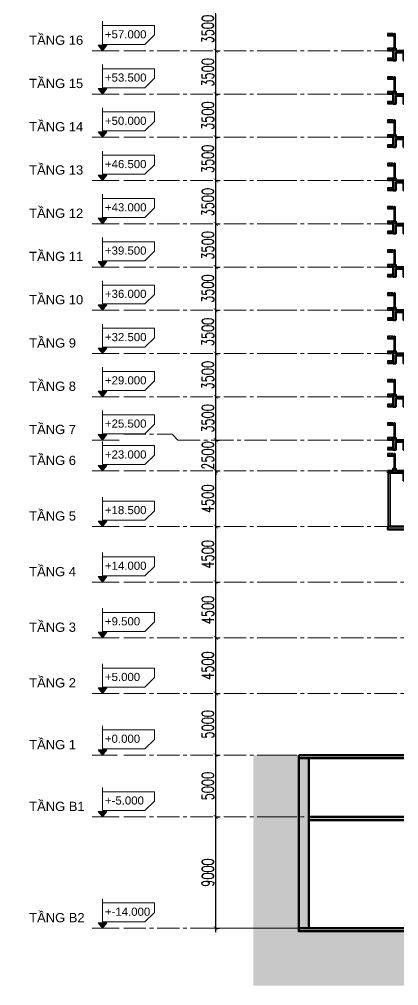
# Model space of a CAD drawing. Header units: millimetres. Extents: x 573003 to 1294762, y -9906 to 413061.
# Drawn here: x 1125934 to 1156601, y -4176 to 74019 of the extents above; entities that cross this region are included whole.
import ezdxf

# ---------------------------------------------------------------- set-up
doc = ezdxf.new("R2010")
doc.units = ezdxf.units.MM
doc.header["$MEASUREMENT"] = 0
doc.linetypes.add('HIDDEN', pattern=[0.375, 0.25, -0.125])
doc.linetypes.add('IMPORT-CE', pattern=[135, 90, -15, 15, -15])
doc.layers.get('DEFPOINTS').update_dxf_attribs({"color": 5, "lineweight": 0})
for name, color, linetype in [('A-ANNO-DIMS', 50, 'Continuous'), ('A-ELEV-15FINE', 1, 'Continuous'), ('A-ELEV-18LIGHT', 135, 'Continuous'), ('A-ELEV-40HEAVY', 90, 'Continuous'), ('A-ELEV-PATT 3', 251, 'Continuous'), ('A-GRID-01$0$A-ANNO-DIMS', 50, 'Continuous'), ('A-WALL-FNSH', 200, 'Continuous'), ('A-WALL-PATT', 251, 'Continuous')]:
    doc.layers.add(name, color=color, linetype=linetype)
for name, color, linetype, lineweight in [('KT-Chu viet', 255, 'Continuous', 20), ('KT-Kich thuoc', 159, 'Continuous', 18), ('KT-Net cot', 2, 'Continuous', 50), ('KT-Net manh', 251, 'Continuous', 13), ('KT-Net thay', 7, 'Continuous', 25), ('KT-Net truc', 18, 'Continuous', 15), ('TEXT', 7, 'Continuous', 20)]:
    doc.layers.add(name, color=color, linetype=linetype, lineweight=lineweight)
doc.styles.add('Arial', font='arial.ttf')
doc.styles.add('DIM', font='vnsimli.shx', dxfattribs={"width": 0.7})
doc.styles.add('font unicode ccu', font='arial.ttf')
doc.styles.get("Standard").update_dxf_attribs({"font": 'arial.ttf'})
doc.dimstyles.new('CCU  KT1-320 A1', dxfattribs={"dimscale": 320, "dimtxt": 3, "dimasz": 1, "dimexe": 1, "dimexo": 0, "dimgap": 0.5, "dimtad": 1, "dimdec": 0, "dimdsep": 46, "dimtxsty": 'DIM', "dimblk1": 'ARCHTICK', "dimblk2": 'ARCHTICK', "dimsah": 1, "dimcen": 0, "dimdle": 1, "dimclrd": 256, "dimclre": 256, "dimclrt": 31, "dimadec": 0, "dimazin": 0, "dimtfac": 1, "dimtdec": 0, "dimtix": 1, "dimtmove": 1, "dimatfit": 3, "dimldrblk": 'DOT', "dimfxl": 8, "dimtolj": 1, "dimarcsym": 0})

# ---------------------------------------------------------------- blocks, each defined once
blk = doc.blocks.new('_ARCHTICK')
at = {"color": 0, "linetype": 'ByBlock', "const_width": 0.15}
blk.add_lwpolyline([(-0.5, -0.5), (0.5, 0.5)], dxfattribs=at)
blk = doc.blocks.new('*D151')
at = {"layer": 'DEFPOINTS', "color": 0, "transparency": 16777216}
for p in [(0, 5000), (0, 5000), (0, 0)]:
    blk.add_point(p, dxfattribs=at)
at = {"layer": 'KT-Kich thuoc', "lineweight": -2, "transparency": 16777216}
for p, q in [((0, -320), (0, 5320)), ((0, 5000), (320, 5000)), ((0, 0), (320, 0))]:
    blk.add_line(p, q, dxfattribs=at)
at = {"layer": 'KT-Kich thuoc', "lineweight": -2, "transparency": 16777216, "xscale": 320, "yscale": 320, "zscale": 320}
for p, rotation in [((0, 5000), 90), ((0, 0), 270)]:
    blk.add_blockref('_ARCHTICK', p, dxfattribs=dict(at, rotation=rotation))
at = {"layer": 'KT-Kich thuoc', "color": 31, "transparency": 16777216, "insert": (-640, 2500), "char_height": 960, "attachment_point": 5, "rotation": 90, "style": 'DIM'}
blk.add_mtext('\\A1;5000', dxfattribs=at)
blk = doc.blocks.new('_Dot')
at = {"color": 0, "linetype": 'ByBlock', "lineweight": -2}
blk.add_line((-0.5, 0), (-1, 0), dxfattribs=at)
at = {"color": 0, "linetype": 'ByBlock', "const_width": 0.5}
blk.add_lwpolyline([(-0.25, 0, 1), (0.25, 0, 1)], format="xyb", close=True, dxfattribs=at)
blk = doc.blocks.new('*D152')
at = {"layer": 'DEFPOINTS', "color": 0, "transparency": 16777216}
for p in [(0, 9500), (0, 9500), (0, 5000)]:
    blk.add_point(p, dxfattribs=at)
at = {"layer": 'KT-Kich thuoc', "lineweight": -2, "transparency": 16777216}
for p, q in [((0, 4680), (0, 9820)), ((0, 9500), (320, 9500)), ((0, 5000), (320, 5000))]:
    blk.add_line(p, q, dxfattribs=at)
at = {"layer": 'KT-Kich thuoc', "lineweight": -2, "transparency": 16777216, "xscale": 320, "yscale": 320, "zscale": 320}
for p, rotation in [((0, 9500), 90), ((0, 5000), 270)]:
    blk.add_blockref('_ARCHTICK', p, dxfattribs=dict(at, rotation=rotation))
at = {"layer": 'KT-Kich thuoc', "color": 31, "transparency": 16777216, "insert": (-640, 7250), "char_height": 960, "attachment_point": 5, "rotation": 90, "style": 'DIM'}
blk.add_mtext('\\A1;4500', dxfattribs=at)
blk = doc.blocks.new('*D153')
at = {"layer": 'DEFPOINTS', "color": 0, "transparency": 16777216}
for p in [(0, 25500), (0, 25500), (0, 23000)]:
    blk.add_point(p, dxfattribs=at)
at = {"layer": 'KT-Kich thuoc', "lineweight": -2, "transparency": 16777216}
for p, q in [((0, 25500), (0, 25820)), ((0, 25500), (320, 25500)), ((0, 23000), (0, 25500)), ((0, 23000), (320, 23000)), ((0, 23000), (0, 22680))]:
    blk.add_line(p, q, dxfattribs=at)
at = {"layer": 'KT-Kich thuoc', "lineweight": -2, "transparency": 16777216, "xscale": 320, "yscale": 320, "zscale": 320}
for p, rotation in [((0, 25500), 270), ((0, 23000), 90)]:
    blk.add_blockref('_ARCHTICK', p, dxfattribs=dict(at, rotation=rotation))
at = {"layer": 'KT-Kich thuoc', "color": 31, "transparency": 16777216, "insert": (-640, 24250), "char_height": 960, "attachment_point": 5, "rotation": 90, "style": 'DIM'}
blk.add_mtext('\\A1;2500', dxfattribs=at)
blk = doc.blocks.new('*D154')
at = {"layer": 'DEFPOINTS', "color": 0, "transparency": 16777216}
for p in [(0, 29000), (0, 29000), (0, 25500)]:
    blk.add_point(p, dxfattribs=at)
at = {"layer": 'KT-Kich thuoc', "lineweight": -2, "transparency": 16777216}
for p, q in [((0, 25180), (0, 29320)), ((0, 29000), (320, 29000)), ((0, 25500), (320, 25500))]:
    blk.add_line(p, q, dxfattribs=at)
at = {"layer": 'KT-Kich thuoc', "lineweight": -2, "transparency": 16777216, "xscale": 320, "yscale": 320, "zscale": 320}
for p, rotation in [((0, 29000), 90), ((0, 25500), 270)]:
    blk.add_blockref('_ARCHTICK', p, dxfattribs=dict(at, rotation=rotation))
at = {"layer": 'KT-Kich thuoc', "color": 31, "transparency": 16777216, "insert": (-640, 27250), "char_height": 960, "attachment_point": 5, "rotation": 90, "style": 'DIM'}
blk.add_mtext('\\A1;3500', dxfattribs=at)
blk = doc.blocks.new('*D155')
at = {"layer": 'DEFPOINTS', "color": 0, "transparency": 16777216}
for p in [(0, 32500), (0, 32500), (0, 29000)]:
    blk.add_point(p, dxfattribs=at)
at = {"layer": 'KT-Kich thuoc', "lineweight": -2, "transparency": 16777216}
for p, q in [((0, 28680), (0, 32820)), ((0, 32500), (320, 32500)), ((0, 29000), (320, 29000))]:
    blk.add_line(p, q, dxfattribs=at)
at = {"layer": 'KT-Kich thuoc', "lineweight": -2, "transparency": 16777216, "xscale": 320, "yscale": 320, "zscale": 320}
for p, rotation in [((0, 32500), 90), ((0, 29000), 270)]:
    blk.add_blockref('_ARCHTICK', p, dxfattribs=dict(at, rotation=rotation))
at = {"layer": 'KT-Kich thuoc', "color": 31, "transparency": 16777216, "insert": (-640, 30750), "char_height": 960, "attachment_point": 5, "rotation": 90, "style": 'DIM'}
blk.add_mtext('\\A1;3500', dxfattribs=at)
blk = doc.blocks.new('*D156')
at = {"layer": 'DEFPOINTS', "color": 0, "transparency": 16777216}
for p in [(0, 36000), (0, 36000), (0, 32500)]:
    blk.add_point(p, dxfattribs=at)
at = {"layer": 'KT-Kich thuoc', "lineweight": -2, "transparency": 16777216}
for p, q in [((0, 32180), (0, 36320)), ((0, 36000), (320, 36000)), ((0, 32500), (320, 32500))]:
    blk.add_line(p, q, dxfattribs=at)
at = {"layer": 'KT-Kich thuoc', "lineweight": -2, "transparency": 16777216, "xscale": 320, "yscale": 320, "zscale": 320}
for p, rotation in [((0, 36000), 90), ((0, 32500), 270)]:
    blk.add_blockref('_ARCHTICK', p, dxfattribs=dict(at, rotation=rotation))
at = {"layer": 'KT-Kich thuoc', "color": 31, "transparency": 16777216, "insert": (-640, 34250), "char_height": 960, "attachment_point": 5, "rotation": 90, "style": 'DIM'}
blk.add_mtext('\\A1;3500', dxfattribs=at)
blk = doc.blocks.new('*D157')
at = {"layer": 'DEFPOINTS', "color": 0, "transparency": 16777216}
for p in [(0, 39500), (0, 39500), (0, 36000)]:
    blk.add_point(p, dxfattribs=at)
at = {"layer": 'KT-Kich thuoc', "lineweight": -2, "transparency": 16777216}
for p, q in [((0, 35680), (0, 39820)), ((0, 39500), (320, 39500)), ((0, 36000), (320, 36000))]:
    blk.add_line(p, q, dxfattribs=at)
at = {"layer": 'KT-Kich thuoc', "lineweight": -2, "transparency": 16777216, "xscale": 320, "yscale": 320, "zscale": 320}
for p, rotation in [((0, 39500), 90), ((0, 36000), 270)]:
    blk.add_blockref('_ARCHTICK', p, dxfattribs=dict(at, rotation=rotation))
at = {"layer": 'KT-Kich thuoc', "color": 31, "transparency": 16777216, "insert": (-640, 37750), "char_height": 960, "attachment_point": 5, "rotation": 90, "style": 'DIM'}
blk.add_mtext('\\A1;3500', dxfattribs=at)
blk = doc.blocks.new('*D158')
at = {"layer": 'DEFPOINTS', "color": 0, "transparency": 16777216}
for p in [(0, 43000), (0, 43000), (0, 39500)]:
    blk.add_point(p, dxfattribs=at)
at = {"layer": 'KT-Kich thuoc', "lineweight": -2, "transparency": 16777216}
for p, q in [((0, 39180), (0, 43320)), ((0, 43000), (320, 43000)), ((0, 39500), (320, 39500))]:
    blk.add_line(p, q, dxfattribs=at)
at = {"layer": 'KT-Kich thuoc', "lineweight": -2, "transparency": 16777216, "xscale": 320, "yscale": 320, "zscale": 320}
for p, rotation in [((0, 43000), 90), ((0, 39500), 270)]:
    blk.add_blockref('_ARCHTICK', p, dxfattribs=dict(at, rotation=rotation))
at = {"layer": 'KT-Kich thuoc', "color": 31, "transparency": 16777216, "insert": (-640, 41250), "char_height": 960, "attachment_point": 5, "rotation": 90, "style": 'DIM'}
blk.add_mtext('\\A1;3500', dxfattribs=at)
blk = doc.blocks.new('*D159')
at = {"layer": 'DEFPOINTS', "color": 0, "transparency": 16777216}
for p in [(0, 46500), (0, 46500), (0, 43000)]:
    blk.add_point(p, dxfattribs=at)
at = {"layer": 'KT-Kich thuoc', "lineweight": -2, "transparency": 16777216}
for p, q in [((0, 42680), (0, 46820)), ((0, 46500), (320, 46500)), ((0, 43000), (320, 43000))]:
    blk.add_line(p, q, dxfattribs=at)
at = {"layer": 'KT-Kich thuoc', "lineweight": -2, "transparency": 16777216, "xscale": 320, "yscale": 320, "zscale": 320}
for p, rotation in [((0, 46500), 90), ((0, 43000), 270)]:
    blk.add_blockref('_ARCHTICK', p, dxfattribs=dict(at, rotation=rotation))
at = {"layer": 'KT-Kich thuoc', "color": 31, "transparency": 16777216, "insert": (-640, 44750), "char_height": 960, "attachment_point": 5, "rotation": 90, "style": 'DIM'}
blk.add_mtext('\\A1;3500', dxfattribs=at)
blk = doc.blocks.new('*D160')
at = {"layer": 'DEFPOINTS', "color": 0, "transparency": 16777216}
for p in [(0, 50000), (0, 50000), (0, 46500)]:
    blk.add_point(p, dxfattribs=at)
at = {"layer": 'KT-Kich thuoc', "lineweight": -2, "transparency": 16777216}
for p, q in [((0, 46180), (0, 50320)), ((0, 50000), (320, 50000)), ((0, 46500), (320, 46500))]:
    blk.add_line(p, q, dxfattribs=at)
at = {"layer": 'KT-Kich thuoc', "lineweight": -2, "transparency": 16777216, "xscale": 320, "yscale": 320, "zscale": 320}
for p, rotation in [((0, 50000), 90), ((0, 46500), 270)]:
    blk.add_blockref('_ARCHTICK', p, dxfattribs=dict(at, rotation=rotation))
at = {"layer": 'KT-Kich thuoc', "color": 31, "transparency": 16777216, "insert": (-640, 48250), "char_height": 960, "attachment_point": 5, "rotation": 90, "style": 'DIM'}
blk.add_mtext('\\A1;3500', dxfattribs=at)
blk = doc.blocks.new('*D161')
at = {"layer": 'DEFPOINTS', "color": 0, "transparency": 16777216}
for p in [(0, 53500), (0, 53500), (0, 50000)]:
    blk.add_point(p, dxfattribs=at)
at = {"layer": 'KT-Kich thuoc', "lineweight": -2, "transparency": 16777216}
for p, q in [((0, 49680), (0, 53820)), ((0, 53500), (320, 53500)), ((0, 50000), (320, 50000))]:
    blk.add_line(p, q, dxfattribs=at)
at = {"layer": 'KT-Kich thuoc', "lineweight": -2, "transparency": 16777216, "xscale": 320, "yscale": 320, "zscale": 320}
for p, rotation in [((0, 53500), 90), ((0, 50000), 270)]:
    blk.add_blockref('_ARCHTICK', p, dxfattribs=dict(at, rotation=rotation))
at = {"layer": 'KT-Kich thuoc', "color": 31, "transparency": 16777216, "insert": (-640, 51750), "char_height": 960, "attachment_point": 5, "rotation": 90, "style": 'DIM'}
blk.add_mtext('\\A1;3500', dxfattribs=at)
blk = doc.blocks.new('*D162')
at = {"layer": 'DEFPOINTS', "color": 0, "transparency": 16777216}
for p in [(0, 57000), (0, 57000), (0, 53500)]:
    blk.add_point(p, dxfattribs=at)
at = {"layer": 'KT-Kich thuoc', "lineweight": -2, "transparency": 16777216}
for p, q in [((0, 53180), (0, 57320)), ((0, 57000), (320, 57000)), ((0, 53500), (320, 53500))]:
    blk.add_line(p, q, dxfattribs=at)
at = {"layer": 'KT-Kich thuoc', "lineweight": -2, "transparency": 16777216, "xscale": 320, "yscale": 320, "zscale": 320}
for p, rotation in [((0, 57000), 90), ((0, 53500), 270)]:
    blk.add_blockref('_ARCHTICK', p, dxfattribs=dict(at, rotation=rotation))
at = {"layer": 'KT-Kich thuoc', "color": 31, "transparency": 16777216, "insert": (-640, 55250), "char_height": 960, "attachment_point": 5, "rotation": 90, "style": 'DIM'}
blk.add_mtext('\\A1;3500', dxfattribs=at)
blk = doc.blocks.new('*D163')
at = {"layer": 'DEFPOINTS', "color": 0, "transparency": 16777216}
for p in [(0, 60500), (0, 60500), (0, 57000)]:
    blk.add_point(p, dxfattribs=at)
at = {"layer": 'KT-Kich thuoc', "lineweight": -2, "transparency": 16777216}
for p, q in [((0, 56680), (0, 60820)), ((0, 60500), (320, 60500)), ((0, 57000), (320, 57000))]:
    blk.add_line(p, q, dxfattribs=at)
at = {"layer": 'KT-Kich thuoc', "lineweight": -2, "transparency": 16777216, "xscale": 320, "yscale": 320, "zscale": 320}
for p, rotation in [((0, 60500), 90), ((0, 57000), 270)]:
    blk.add_blockref('_ARCHTICK', p, dxfattribs=dict(at, rotation=rotation))
at = {"layer": 'KT-Kich thuoc', "color": 31, "transparency": 16777216, "insert": (-640, 58750), "char_height": 960, "attachment_point": 5, "rotation": 90, "style": 'DIM'}
blk.add_mtext('\\A1;3500', dxfattribs=at)
blk = doc.blocks.new('*D184')
at = {"layer": 'DEFPOINTS', "color": 0, "transparency": 16777216}
for p in [(0, 14000), (0, 14000), (0, 9500)]:
    blk.add_point(p, dxfattribs=at)
at = {"layer": 'KT-Kich thuoc', "lineweight": -2, "transparency": 16777216}
for p, q in [((0, 9180), (0, 14320)), ((0, 14000), (320, 14000)), ((0, 9500), (320, 9500))]:
    blk.add_line(p, q, dxfattribs=at)
at = {"layer": 'KT-Kich thuoc', "lineweight": -2, "transparency": 16777216, "xscale": 320, "yscale": 320, "zscale": 320}
for p, rotation in [((0, 14000), 90), ((0, 9500), 270)]:
    blk.add_blockref('_ARCHTICK', p, dxfattribs=dict(at, rotation=rotation))
at = {"layer": 'KT-Kich thuoc', "color": 31, "transparency": 16777216, "insert": (-640, 11750), "char_height": 960, "attachment_point": 5, "rotation": 90, "style": 'DIM'}
blk.add_mtext('\\A1;4500', dxfattribs=at)
blk = doc.blocks.new('*D185')
at = {"layer": 'DEFPOINTS', "color": 0, "transparency": 16777216}
for p in [(0, 18500), (0, 18500), (0, 14000)]:
    blk.add_point(p, dxfattribs=at)
at = {"layer": 'KT-Kich thuoc', "lineweight": -2, "transparency": 16777216}
for p, q in [((0, 13680), (0, 18820)), ((0, 18500), (320, 18500)), ((0, 14000), (320, 14000))]:
    blk.add_line(p, q, dxfattribs=at)
at = {"layer": 'KT-Kich thuoc', "lineweight": -2, "transparency": 16777216, "xscale": 320, "yscale": 320, "zscale": 320}
for p, rotation in [((0, 18500), 90), ((0, 14000), 270)]:
    blk.add_blockref('_ARCHTICK', p, dxfattribs=dict(at, rotation=rotation))
at = {"layer": 'KT-Kich thuoc', "color": 31, "transparency": 16777216, "insert": (-640, 16250), "char_height": 960, "attachment_point": 5, "rotation": 90, "style": 'DIM'}
blk.add_mtext('\\A1;4500', dxfattribs=at)
blk = doc.blocks.new('*D186')
at = {"layer": 'DEFPOINTS', "color": 0, "transparency": 16777216}
for p in [(0, 23000), (0, 23000), (0, 18500)]:
    blk.add_point(p, dxfattribs=at)
at = {"layer": 'KT-Kich thuoc', "lineweight": -2, "transparency": 16777216}
for p, q in [((0, 18180), (0, 23320)), ((0, 23000), (320, 23000)), ((0, 18500), (320, 18500))]:
    blk.add_line(p, q, dxfattribs=at)
at = {"layer": 'KT-Kich thuoc', "lineweight": -2, "transparency": 16777216, "xscale": 320, "yscale": 320, "zscale": 320}
for p, rotation in [((0, 23000), 90), ((0, 18500), 270)]:
    blk.add_blockref('_ARCHTICK', p, dxfattribs=dict(at, rotation=rotation))
at = {"layer": 'KT-Kich thuoc', "color": 31, "transparency": 16777216, "insert": (-640, 20750), "char_height": 960, "attachment_point": 5, "rotation": 90, "style": 'DIM'}
blk.add_mtext('\\A1;4500', dxfattribs=at)
blk = doc.blocks.new('*D187')
at = {"layer": 'DEFPOINTS', "color": 0, "transparency": 16777216}
for p in [(0, 0), (0, 0), (0, -5000)]:
    blk.add_point(p, dxfattribs=at)
at = {"layer": 'KT-Kich thuoc', "lineweight": -2, "transparency": 16777216}
for p, q in [((0, -5320), (0, 320)), ((0, 0), (320, 0)), ((0, -5000), (320, -5000))]:
    blk.add_line(p, q, dxfattribs=at)
at = {"layer": 'KT-Kich thuoc', "lineweight": -2, "transparency": 16777216, "xscale": 320, "yscale": 320, "zscale": 320}
for p, rotation in [((0, 0), 90), ((0, -5000), 270)]:
    blk.add_blockref('_ARCHTICK', p, dxfattribs=dict(at, rotation=rotation))
at = {"layer": 'KT-Kich thuoc', "color": 31, "transparency": 16777216, "insert": (-640, -2500), "char_height": 960, "attachment_point": 5, "rotation": 90, "style": 'DIM'}
blk.add_mtext('\\A1;5000', dxfattribs=at)
blk = doc.blocks.new('*D188')
at = {"layer": 'DEFPOINTS', "color": 0, "transparency": 16777216}
for p in [(0, -5000), (0, -5000), (0, -14000)]:
    blk.add_point(p, dxfattribs=at)
at = {"layer": 'KT-Kich thuoc', "lineweight": -2, "transparency": 16777216}
for p, q in [((0, -14320), (0, -4680)), ((0, -5000), (320, -5000)), ((0, -14000), (320, -14000))]:
    blk.add_line(p, q, dxfattribs=at)
at = {"layer": 'KT-Kich thuoc', "lineweight": -2, "transparency": 16777216, "xscale": 320, "yscale": 320, "zscale": 320}
for p, rotation in [((0, -5000), 90), ((0, -14000), 270)]:
    blk.add_blockref('_ARCHTICK', p, dxfattribs=dict(at, rotation=rotation))
at = {"layer": 'KT-Kich thuoc', "color": 31, "transparency": 16777216, "insert": (-640, -9500), "char_height": 960, "attachment_point": 5, "rotation": 90, "style": 'DIM'}
blk.add_mtext('\\A1;9000', dxfattribs=at)
blk = doc.blocks.new('A$C61654A8E')
blk.add_hatch(color=256).paths.add_polyline_path([(-137, 178), (0, 0), (137, 178)])
blk.add_line((-341, 0), (341, 0))
for points in [[(0, 956), (0, 819)], [(-137, 178), (137, 178), (0, 0), (-137, 178)]]:
    blk.add_lwpolyline(points)
blk.add_lwpolyline([(1678, 512), (1678, 819), (0, 819), (0, 205), (1371, 205)], close=True)
blk = doc.blocks.new('coscaodotudong')
at = {"xscale": 0.8324273823791946, "yscale": 0.8324273823791946, "zscale": 0.8324273823791946}
blk.add_blockref('A$C61654A8E', (0, 0), dxfattribs=at)
at = {"layer": 'KT-Chu viet', "style": 'font unicode ccu'}
blk.add_attdef('%%P0.000', (64, 334), '', height=220, dxfattribs=at)
blk = doc.blocks.new('1')
at = {"layer": 'A-GRID-01$0$A-ANNO-DIMS'}
for p, q in [((-85207, -52456), (-84757, -52256)), ((-85207, -52256), (-84757, -52456))]:
    blk.add_line(p, q, dxfattribs=at)
at = {"layer": 'A-GRID-01$0$A-ANNO-DIMS', "elevation": 0}
blk.add_lwpolyline([(-84757, -52256), (-85207, -52256), (-85207, -52456), (-84757, -52456)], close=True, dxfattribs=at)
blk = doc.blocks.new('Floor-ST')
at = {"layer": 'A-WALL-PATT', "extrusion": (2.65424e-07, 2.87023e-18, 1)}
h = blk.add_hatch(color=256, dxfattribs=at)
h.dxf.hatch_style = 1
h.paths.add_polyline_path([(-57063, 0), (-39427, 0), (-39427, -250), (-56122, -250), (-56122, -800), (-56422, -800), (-56422, -150), (-57063, -150), (-57063, -800), (-57263, -800), (-57263, 200), (-57063, 200)])
at = {"layer": 'A-ANNO-DIMS', "extrusion": (2.65421e-07, 4.99413e-07, 1), "elevation": -2}
for points in [[(-57195, 200), (-57195, 1400)], [(-57145, 200), (-57145, 1400)]]:
    blk.add_lwpolyline(points, dxfattribs=at)
at = {"layer": 'A-ANNO-DIMS', "extrusion": (2.65421e-07, 4.99413e-07, 1), "elevation": -1}
blk.add_lwpolyline([(-57077, 200), (-57263, 200), (-57263, 188), (-57077, 188)], close=True, dxfattribs=at)
at = {"layer": 'A-ELEV-15FINE', "linetype": 'Continuous', "extrusion": (2.65421e-07, 4.99413e-07, 1), "elevation": -2}
for points in [[(-57145, 1120), (-57120, 1120)], [(-57145, 1110), (-57120, 1110)], [(-57145, 365), (-57120, 365)], [(-57145, 355), (-57120, 355)]]:
    blk.add_lwpolyline(points, dxfattribs=at)
at = {"layer": 'A-ELEV-15FINE', "linetype": 'Continuous', "extrusion": (2.65421e-07, 4.99413e-07, 1), "elevation": -1}
for points in [[(-57097, 1102), (-57100, 1102), (-57100, 1127), (-57097, 1127)], [(-57097, 372), (-57100, 372), (-57100, 347), (-57097, 347)]]:
    blk.add_lwpolyline(points, close=True, dxfattribs=at)
at = {"layer": 'A-ELEV-15FINE', "extrusion": (2.65421e-07, 4.99413e-07, 1), "elevation": -1}
for points in [[(-57235, 205), (-57213, 205), (-57213, 200), (-57235, 200)], [(-57105, 205), (-57127, 205), (-57127, 200), (-57105, 200)]]:
    blk.add_lwpolyline(points, close=True, dxfattribs=at)
at = {"layer": 'A-ELEV-15FINE', "extrusion": (2.65421e-07, 4.99413e-07, 1), "elevation": -2}
for points in [[(-57228, 205), (-57228, 208), (-57219, 208), (-57219, 205)], [(-57112, 205), (-57112, 208), (-57120, 208), (-57120, 205)]]:
    blk.add_lwpolyline(points, dxfattribs=at)
at = {"layer": 'A-ELEV-15FINE', "linetype": 'HIDDEN', "extrusion": (2.65421e-07, 4.99413e-07, 1), "elevation": -2}
for points in [[(-57219, 200), (-57219, 123), (-57228, 123), (-57228, 200)], [(-57120, 200), (-57120, 123), (-57112, 123), (-57112, 200)]]:
    blk.add_lwpolyline(points, dxfattribs=at)
at = {"layer": 'A-ELEV-18LIGHT', "extrusion": (2.65421e-07, 4.99413e-07, 1), "elevation": -2}
blk.add_lwpolyline([(-57100, 265), (-57105, 260), (-57115, 260), (-57120, 265), (-57120, 1395), (-57115, 1400), (-57105, 1400), (-57100, 1395), (-57100, 265)], dxfattribs=at)
at = {"layer": 'A-ELEV-40HEAVY', "extrusion": (2.65421e-07, 4.99413e-07, 1)}
blk.add_line((-57063, 200, -2), (-57263, 200, -2), dxfattribs=at)
at = {"layer": 'A-ELEV-PATT 3', "linetype": 'Continuous', "extrusion": (2.65421e-07, 4.99413e-07, 1)}
for p, q in [((-57116, 261, -2), (-57116, 1399, -2)), ((-57110, 260, -2), (-57110, 1400, -2)), ((-57103, 261, -2), (-57103, 1399, -2))]:
    blk.add_line(p, q, dxfattribs=at)
at = {"layer": 'A-GRID-01$0$A-ANNO-DIMS', "extrusion": (2.65421e-07, 4.99413e-07, 1)}
blk.add_line((-57145, 1400, -2), (-57195, 1400, -2), dxfattribs=at)
at = {"layer": 'A-GRID-01$0$A-ANNO-DIMS', "extrusion": (2.65421e-07, 4.99413e-07, 1), "elevation": -1}
blk.add_lwpolyline([(-57263, 1265), (-57263, 1285), (-57195, 1285), (-57195, 1265)], close=True, dxfattribs=at)
at = {"layer": 'KT-Net cot', "extrusion": (6.02556e-07, 6.46625e-18, 1), "elevation": -1}
blk.add_lwpolyline([(-57063, 0), (-39427, 0), (-39427, -250), (-56122, -250), (-56122, -800), (-56422, -800), (-56422, -150), (-57063, -150), (-57063, -800), (-57263, -800), (-57263, 200), (-57063, 200), (-57063, 0)], dxfattribs=at)
at = {"layer": 'A-GRID-01$0$A-ANNO-DIMS', "extrusion": (2.65421e-07, 4.99413e-07, 1), "rotation": 0.000326779722162424}
for p in [(27494, 53657, -1), (27494, 52457, -1), (27494, 51657, -1)]:
    blk.add_blockref('1', p, dxfattribs=at)
blk = doc.blocks.new('Levels')
at = {"layer": 'KT-Kich thuoc'}
for p, q in [((-9998.9, 57000, 0), (-7793.2, 57000, 0)), ((-9998.9, 53500, 0), (-7793.2, 53500, 0)), ((-9998.9, 50000, 0), (-7793.2, 50000, 0)), ((-9998.9, 46500, 0), (-7793.2, 46500, 0)), ((-9998.9, 43000, 0), (-7793.2, 43000, 0)), ((-9998.9, 39500, 0), (-7793.2, 39500, 0)), ((-9998.9, 36000, 0), (-7793.2, 36000, 0)), ((-9998.9, 32500, 0), (-7793.2, 32500, 0)), ((-9998.9, 29000, 0), (-7793.2, 29000, 0)), ((-9998.9, 25500, 0), (-7793.2, 25500, 0)), ((-9998.9, 23000, 0), (-7793.2, 23000, 0)), ((-9998.9, 18500, 0), (-7793.2, 18500, 0)), ((-9998.9, 14000, 0), (-7793.2, 14000, 0)), ((-9998.9, 9500, 0), (-7793.2, 9500, 0)), ((-9998.9, 5000, 0), (-7793.2, 5000, 0)), ((-9080.7, 0), (-7977.9, 0)), ((-9998.9, -5000), (-7793.2, -5000)), ((-9998.9, -14000), (-7793.2, -14000))]:
    blk.add_line(p, q, dxfattribs=at)
at = {"layer": 'KT-Net truc', "linetype": 'IMPORT-CE', "ltscale": 20, "elevation": 0}
for points in [[(-7437.9, 57000), (6189, 57000)], [(-7437.9, 53500), (6189, 53500)], [(-7437.9, 50000), (6189, 50000)], [(-7437.9, 46500), (6189, 46500)], [(-7437.9, 43000), (6189, 43000)], [(-7437.9, 39500), (6189, 39500)], [(-7437.9, 36000), (6189, 36000)], [(-7437.9, 32500), (6189, 32500)], [(-7437.9, 29000), (6189, 29000)], [(-7437.9, 25969.9), (-3529.9, 25969.9), (-3060, 25500), (6189, 25500)], [(-7437.9, 23000), (6189, 23000)], [(-7437.9, 18500), (6189, 18500)], [(-7437.9, 14000), (6189, 14000)], [(-7437.9, 9500), (6189, 9500)], [(-7437.9, 5000), (6189, 5000)], [(-7437.9, 0), (6189, 0)], [(-7437.9, -5000), (6189, -5000)], [(-7437.9, -14000), (6189, -14000)]]:
    blk.add_lwpolyline(points, dxfattribs=at)
at = {"layer": 'KT-Chu viet', "xscale": 3, "yscale": 3, "zscale": 3}
for p, values in [((-9146.4, 57000, 0), {'%%P0.000': '+57.000'}), ((-9146.4, 53500, 0), {'%%P0.000': '+53.500'}), ((-9146.4, 50000, 0), {'%%P0.000': '+50.000'}), ((-9146.4, 46500, 0), {'%%P0.000': '+46.500'}), ((-9146.4, 43000, 0), {'%%P0.000': '+43.000'}), ((-9146.4, 39500, 0), {'%%P0.000': '+39.500'}), ((-9146.4, 36000, 0), {'%%P0.000': '+36.000'}), ((-9146.4, 32500, 0), {'%%P0.000': '+32.500'}), ((-9146.4, 29000, 0), {'%%P0.000': '+29.000'}), ((-9146.4, 25500, 0), {'%%P0.000': '+25.500'}), ((-9146.4, 23000, 0), {'%%P0.000': '+23.000'}), ((-9146.4, 18500, 0), {'%%P0.000': '+18.500'}), ((-9146.4, 14000, 0), {'%%P0.000': '+14.000'}), ((-9146.4, 9500, 0), {'%%P0.000': '+9.500'}), ((-9146.4, 5000, 0), {'%%P0.000': '+5.000'}), ((-9146.4, 0), {'%%P0.000': '+0.000'}), ((-9146.4, -5000), {'%%P0.000': '+-5.000'}), ((-9146.4, -14000), {'%%P0.000': '+-14.000'})]:
    blk.add_blockref('coscaodotudong', p, dxfattribs=at).add_auto_attribs(values)
at = {"layer": 'KT-Kich thuoc'}
for s, p in [('2', (-15874.1, 5000, 0)), ('1', (-15745.4, 0))]:
    blk.add_text(s, height=0.2, dxfattribs=at).set_placement(p)
at = {"layer": 'TEXT', "char_height": 750, "attachment_point": 1, "style": 'Arial'}
for s, insert, width in [('TẦNG 16', (-15078.7, 58229.8, 0), 4778.435), ('TẦNG 15', (-15078.7, 54729.8, 0), 5036.626), ('TẦNG 14', (-15078.7, 51229.8, 0), 4778.435), ('TẦNG 13', (-15078.7, 47729.8, 0), 4864.501), ('TẦNG 12', (-15078.7, 44229.8, 0), 5079.655), ('TẦNG 11', (-15078.7, 40729.8, 0), 5122.691), ('TẦNG 10', (-15078.7, 37229.8, 0), 5562.932), ('TẦNG 9', (-15078.7, 33729.8, 0), 4132.96), ('TẦNG 8', (-15078.7, 30229.8, 0), 4132.96), ('TẦNG 7', (-15078.7, 26729.8, 0), 4132.96), ('TẦNG 6', (-15078.7, 24229.8, 0), 4132.96), ('TẦNG 5', (-15078.7, 19729.8, 0), 4132.96), ('TẦNG 4', (-15078.7, 15229.8, 0), 4132.96), ('TẦNG 3', (-15078.7, 10729.8, 0), 4132.96), ('TẦNG 2', (-15078.7, 6229.8, 0), 4132.96)]:
    blk.add_mtext(s, dxfattribs=dict(at, insert=insert, width=width))
for s, width, insert in [('TẦNG 1', 4132.96, (-15078.7, 1229.8, -0.1)), ('TẦNG B1', 6337.899, (-15078.7, -3770.2, -0.1)), ('TẦNG B2', 6337.899, (-15078.7, -12770.2, -0.1))]:
    blk.add_mtext_dynamic_manual_height_columns(s, width=width, gutter_width=7254, heights=[1732.6], dxfattribs=dict(at, insert=insert))
at = {"layer": 'KT-Kich thuoc'}
for base, p1, p2, picture, middle in [((0, 60500), (0, 57000), (0, 60500), '*D163', (-640, 58750)), ((0, 57000), (0, 53500), (0, 57000), '*D162', (-640, 55250)), ((0, 53500), (0, 50000), (0, 53500), '*D161', (-640, 51750)), ((0, 50000), (0, 46500), (0, 50000), '*D160', (-640, 48250)), ((0, 46500), (0, 43000), (0, 46500), '*D159', (-640, 44750)), ((0, 43000), (0, 39500), (0, 43000), '*D158', (-640, 41250)), ((0, 39500), (0, 36000), (0, 39500), '*D157', (-640, 37750)), ((0, 36000), (0, 32500), (0, 36000), '*D156', (-640, 34250)), ((0, 32500), (0, 29000), (0, 32500), '*D155', (-640, 30750)), ((0, 29000), (0, 25500), (0, 29000), '*D154', (-640, 27250)), ((0, 25500), (0, 23000), (0, 25500), '*D153', (-640, 24250)), ((0, 23000), (0, 18500), (0, 23000), '*D186', (-640, 20750)), ((0, 18500), (0, 14000), (0, 18500), '*D185', (-640, 16250)), ((0, 14000), (0, 9500), (0, 14000), '*D184', (-640, 11750)), ((0, 9500), (0, 5000), (0, 9500), '*D152', (-640, 7250)), ((0, 5000), (0, 0), (0, 5000), '*D151', (-640, 2500)), ((0, 0), (0, -5000), (0, 0), '*D187', (-640, -2500)), ((0, -5000), (0, -14000), (0, -5000), '*D188', (-640, -9500))]:
    dim = blk.add_linear_dim(base=base, p1=p1, p2=p2, angle=90, dimstyle='CCU  KT1-320 A1', dxfattribs=at)
    dim.commit()
    dim.dimension.update_dxf_attribs({"geometry": picture, "text_midpoint": middle})

msp = doc.modelspace()

# ---------------------------------------------------------------- hatches: boundary and pattern name
at = {"layer": 'A-WALL-PATT', "extrusion": (2.65424e-07, 1.12124e-05, 1)}
h = msp.add_hatch(color=256, dxfattribs=at)
h.dxf.hatch_style = 1
h.paths.add_polyline_path([(1156361.3, 37475.6), (1173996.8, 37475.6), (1173996.8, 37225.6), (1157301.4, 37225.6), (1157301.4, 36675.6), (1157001.4, 36675.6), (1157001.4, 37325.6), (1155738.8, 37325.6), (1155738.8, 37475.6), (1156161.3, 37475.6), (1156161.3, 37675.6), (1156361.3, 37675.6)])
at = {"layer": 'A-WALL-PATT', "extrusion": (2.25311e-19, 1.12124e-05, 1)}
h = msp.add_hatch(color=256, dxfattribs=at)
h.dxf.hatch_style = 1
h.paths.add_polyline_path([(1155738.8, 32975.6), (1174006.6, 32975.6), (1174006.6, 32725.6), (1155738.8, 32725.6)])
h.paths.add_polyline_path([(1177347.1, 32975.6), (1193927.9, 32975.6), (1193927.9, 32725.6), (1177358.5, 32725.6)])
h.paths.add_polyline_path([(1203527.9, 32975.6), (1214930.7, 32975.6), (1214930.7, 32725.6), (1203527.9, 32725.6)])
at = {"layer": 'A-WALL-PATT', "extrusion": (2.45682e-18, 7.53123e-06, 1)}
h = msp.add_hatch(dxfattribs=at)
h.set_pattern_fill('EARTH', color=256, scale=100, angle=-45)
h.set_pattern_definition([(45, (1141808.4, 5975.6), (-2e-11, 898.0256), [635, -635]), (45, (1141640, 6144), (-2e-11, 898.0256), [635, -635]), (45, (1141471.65, 6312.4), (-2e-11, 898.0256), [635, -635]), (135, (1141471.65, 6424.6), (-898.0256, -2e-11), [635, -635]), (135, (1141640, 6593), (-898.0256, -2e-11), [635, -635]), (135, (1141808.4, 6761.4), (-898.0256, -2e-11), [635, -635])])
h.paths.add_polyline_path([(1144853.4, 14475.6), (1148530.3, 14475.6), (1148530.3, 225.6), (1193927.9, 225.6), (1193927.9, -1524.4), (1197028, -1524.4), (1197028, 225.6), (1200427.9, 225.6), (1200427.9, -1524.4), (1203527.9, -1524.4), (1203527.9, 225.6), (1214930.8, 225.6), (1214930.8, -4176.1), (1144853.4, -4176.1)])
at = {"layer": 'A-WALL-PATT', "extrusion": (2.25311e-19, 1.12124e-05, 1)}
h = msp.add_hatch(color=256, dxfattribs=at)
h.dxf.hatch_style = 1
h.paths.add_polyline_path([(1148530.3, 14475.6), (1174006.6, 14475.6), (1174006.6, 14225.6), (1148530.3, 14225.6)])
h.paths.add_polyline_path([(1177347.1, 14475.6), (1193927.9, 14475.6), (1193927.9, 14225.6), (1177358.5, 14225.6)])
h.paths.add_polyline_path([(1203527.9, 14475.6), (1214930.7, 14475.6), (1214930.7, 14225.6), (1203527.9, 14225.6)])
h = msp.add_hatch(color=256, dxfattribs=at)
h.dxf.hatch_style = 1
h.paths.add_polyline_path([(1148530.3, 14225.6), (1148530.3, 475.6), (1149330.3, 475.6), (1149330.3, 14225.6)])
h = msp.add_hatch(color=256, dxfattribs=at)
h.dxf.hatch_style = 1
h.paths.add_polyline_path([(1149330.3, 9475.6), (1174006.6, 9475.6), (1174006.6, 9225.6), (1149330.3, 9225.6)])
h.paths.add_polyline_path([(1177347.1, 9475.6), (1193927.9, 9475.6), (1193927.9, 9225.6), (1177358.5, 9225.6)])
h.paths.add_polyline_path([(1203527.9, 9475.6), (1214930.7, 9475.6), (1214930.7, 9225.6), (1203527.9, 9225.6)])
h = msp.add_hatch(color=256, dxfattribs=at)
h.dxf.hatch_style = 1
h.paths.add_polyline_path([(1148530.3, 475.6), (1177352.8, 475.6), (1177352.8, 225.6), (1148530.3, 225.6)])
h.paths.add_polyline_path([(1177347.1, 475.6), (1193927.9, 475.6), (1193927.9, 225.6), (1177358.5, 225.6)])
h.paths.add_polyline_path([(1203527.9, 475.6), (1214930.7, 475.6), (1214930.7, 225.6), (1203527.9, 225.6)])

# ---------------------------------------------------------------- linework, layer by layer
at = {"layer": 'A-ANNO-DIMS', "extrusion": (2.65421e-07, 1.17119e-05, 1), "elevation": -13}
for points in [[(1156229.1, 37675.6), (1156229.1, 38875.6)], [(1156279.1, 37675.6), (1156279.1, 38875.6)]]:
    msp.add_lwpolyline(points, dxfattribs=at)
at = {"layer": 'A-ANNO-DIMS', "extrusion": (2.65421e-07, 1.17119e-05, 1), "elevation": -12.7}
msp.add_lwpolyline([(1156346.9, 37675.6), (1156161.3, 37675.6), (1156161.3, 37663.6), (1156346.9, 37663.6)], close=True, dxfattribs=at)
at = {"layer": 'A-ELEV-15FINE', "linetype": 'Continuous', "extrusion": (2.65421e-07, 1.17119e-05, 1), "elevation": -13}
for points in [[(1156279.1, 38595.6), (1156304.1, 38595.6)], [(1156279.1, 38585.6), (1156304.1, 38585.6)], [(1156279.1, 37840.6), (1156304.1, 37840.6)], [(1156279.1, 37830.6), (1156304.1, 37830.6)]]:
    msp.add_lwpolyline(points, dxfattribs=at)
at = {"layer": 'A-ELEV-15FINE', "linetype": 'Continuous', "extrusion": (2.65421e-07, 1.17119e-05, 1), "elevation": -12.7}
for points in [[(1156326.9, 38578.1), (1156324.1, 38578.1), (1156324.1, 38603.1), (1156326.9, 38603.1)], [(1156326.9, 37848.1), (1156324.1, 37848.1), (1156324.1, 37823.1), (1156326.9, 37823.1)]]:
    msp.add_lwpolyline(points, close=True, dxfattribs=at)
at = {"layer": 'A-ELEV-15FINE', "extrusion": (2.65421e-07, 1.17119e-05, 1), "elevation": -12.7}
for points in [[(1156189.3, 37680.9), (1156211.1, 37680.9), (1156211.1, 37675.6), (1156189.3, 37675.6)], [(1156318.9, 37680.9), (1156297.1, 37680.9), (1156297.1, 37675.6), (1156318.9, 37675.6)]]:
    msp.add_lwpolyline(points, close=True, dxfattribs=at)
at = {"layer": 'A-ELEV-15FINE', "extrusion": (2.65421e-07, 1.17119e-05, 1), "elevation": -13}
for points in [[(1156196, 37680.9), (1156196, 37683.9), (1156204.4, 37683.9), (1156204.4, 37680.9)], [(1156312.2, 37680.9), (1156312.2, 37683.9), (1156303.8, 37683.9), (1156303.8, 37680.9)]]:
    msp.add_lwpolyline(points, dxfattribs=at)
at = {"layer": 'A-ELEV-15FINE', "linetype": 'HIDDEN', "extrusion": (2.65421e-07, 1.17119e-05, 1), "elevation": -13}
for points in [[(1156204.4, 37675.6), (1156204.4, 37599), (1156196, 37599), (1156196, 37675.6)], [(1156303.8, 37675.6), (1156303.8, 37599), (1156312.2, 37599), (1156312.2, 37675.6)]]:
    msp.add_lwpolyline(points, dxfattribs=at)
at = {"layer": 'A-ELEV-18LIGHT', "extrusion": (2.65421e-07, 1.17119e-05, 1), "elevation": -13}
msp.add_lwpolyline([(1156324.1, 37740.6), (1156319.1, 37735.6), (1156309.1, 37735.6), (1156304.1, 37740.6), (1156304.1, 38870.6), (1156309.1, 38875.6), (1156319.1, 38875.6), (1156324.1, 38870.6), (1156324.1, 37740.6)], dxfattribs=at)
at = {"layer": 'A-ELEV-40HEAVY', "extrusion": (2.65421e-07, 1.17119e-05, 1)}
msp.add_line((1156361.3, 37675.6, -13.8), (1156161.3, 37675.6, -13.8), dxfattribs=at)
at = {"layer": 'A-ELEV-PATT 3', "linetype": 'Continuous', "extrusion": (2.65421e-07, 1.17119e-05, 1)}
for p, q in [((1156307.7, 37737, -13.8), (1156307.7, 38874.3, -13.8)), ((1156314.1, 37735.6, -13.8), (1156314.1, 38875.6, -13.8)), ((1156320.4, 37737, -13.8), (1156320.4, 38874.3, -13.8))]:
    msp.add_line(p, q, dxfattribs=at)
at = {"layer": 'A-GRID-01$0$A-ANNO-DIMS', "extrusion": (2.65421e-07, 1.17119e-05, 1)}
msp.add_line((1156279.1, 38875.6, -13.8), (1156229.1, 38875.6, -13.8), dxfattribs=at)
at = {"layer": 'A-GRID-01$0$A-ANNO-DIMS', "extrusion": (2.65421e-07, 1.17119e-05, 1), "elevation": -12.7}
msp.add_lwpolyline([(1156161.3, 38740.6), (1156161.3, 38760.6), (1156229.1, 38760.6), (1156229.1, 38740.6)], close=True, dxfattribs=at)
at = {"layer": 'KT-Net cot', "extrusion": (6.02556e-07, 1.12124e-05, 1), "elevation": -11.7}
msp.add_lwpolyline([(1156361.3, 37475.6), (1173996.8, 37475.6), (1173996.8, 37225.6), (1157301.4, 37225.6), (1157301.4, 36675.6), (1157001.4, 36675.6), (1157001.4, 37325.6), (1155738.8, 37325.6), (1155738.8, 37475.6), (1156161.3, 37475.6), (1156161.3, 37675.6), (1156361.3, 37675.6), (1156361.3, 37475.6)], dxfattribs=at)
at = {"layer": 'KT-Net cot', "extrusion": (2.33781e-19, 1.12124e-05, 1)}
for points, elevation in [([(1155738.8, 32975.6), (1174006.6, 32975.6), (1174006.6, 32725.6), (1155738.8, 32725.6)], -12.4), ([(1148530.3, 14475.6), (1174006.6, 14475.6), (1174006.6, 14225.6), (1148530.3, 14225.6)], -12.4), ([(1148530.3, 14225.6), (1148530.3, 475.6), (1149330.3, 475.6), (1149330.3, 14225.6)], -21.7), ([(1149330.3, 9475.6), (1174006.6, 9475.6), (1174006.6, 9225.6), (1149330.3, 9225.6)], -12.4), ([(1148530.3, 475.6), (1177352.8, 475.6), (1177352.8, 225.6), (1148530.3, 225.6)], -12.4)]:
    msp.add_lwpolyline(points, close=True, dxfattribs=dict(at, elevation=elevation))
at = {"layer": 'KT-Net manh', "extrusion": (2.33781e-19, 1.12124e-05, 1)}
for p, q in [((1155838.8, 37325.6, -12.8), (1155838.8, 32975.6, -12.8)), ((1155938.8, 37325.6, -12.8), (1155938.8, 32975.6, -12.8))]:
    msp.add_line(p, q, dxfattribs=at)
at = {"layer": 'KT-Net thay', "extrusion": (2.33781e-19, 1.12124e-05, 1)}
msp.add_line((1155738.8, 37325.6, -12.8), (1155738.8, 32975.6, -12.8), dxfattribs=at)
at = {"layer": 'KT-Net truc', "linetype": 'IMPORT-CE', "ltscale": 20}
for p, q in [((1146558, 71475.6, 0), (1289684.4, 71475.6, 0)), ((1146558, 67975.6, 0), (1289684.4, 67975.6, 0)), ((1146558, 64475.6, 0), (1289684.4, 64475.6, 0)), ((1146558, 60975.6, 0), (1289684.4, 60975.6, 0)), ((1146558, 57475.6, 0), (1289684.4, 57475.6, 0)), ((1146558, 53975.6, 0), (1289684.4, 53975.6, 0)), ((1146558, 50475.6, 0), (1289684.4, 50475.6, 0)), ((1146558, 46975.6, 0), (1289684.4, 46975.6, 0)), ((1146558, 43475.6, 0), (1289684.4, 43475.6, 0)), ((1146558, 39975.6, 0), (1289684.4, 39975.6, 0)), ((1146558, 37475.6, 0), (1289684.4, 37475.6, 0)), ((1146558, 32975.6, 0), (1289684.4, 32975.6, 0)), ((1146558, 28475.6, 0), (1289684.4, 28475.6, 0)), ((1146558, 23975.6, 0), (1289684.4, 23975.6, 0)), ((1146558, 19475.6, 0), (1289684.4, 19475.6, 0)), ((1146558, 14475.6, 0), (1289684.4, 14475.6, 0)), ((1146558, 9475.6, 0), (1289684.4, 9475.6, 0)), ((1141433.2, 475.6, 0), (1294762.2, 475.6, 0))]:
    msp.add_line(p, q, dxfattribs=at)

# ---------------------------------------------------------------- block references
at = {"layer": 'A-GRID-01$0$A-ANNO-DIMS', "extrusion": (2.65421e-07, 1.17119e-05, 1), "rotation": 0.0003267795517827342}
msp.add_blockref('1', (1240917.8, 91132.1, -12.1), dxfattribs=at)
at = {"layer": 'A-WALL-FNSH', "extrusion": (2.33781e-19, 1.12124e-05, 1)}
for p in [(1213423.8, 71475.6, -11.8), (1213423.8, 67975.6, -11.8), (1213423.8, 64475.6, -11.8), (1213423.8, 60975.6, -11.8), (1213423.8, 57475.6, -11.8), (1213423.8, 53975.6, -11.8), (1213423.8, 50475.6, -11.8), (1213423.8, 46975.6, -11.8), (1213423.8, 43475.6, -11.8), (1213423.8, 39975.6, -11.8)]:
    msp.add_blockref('Floor-ST', p, dxfattribs=at)
at = {"layer": 'A-WALL-PATT', "extrusion": (2.33781e-19, 1.12124e-05, 1)}
msp.add_blockref('Levels', (1141808.4, 14475.6, -12.4), dxfattribs=at)

doc.saveas('drawing.dxf')
